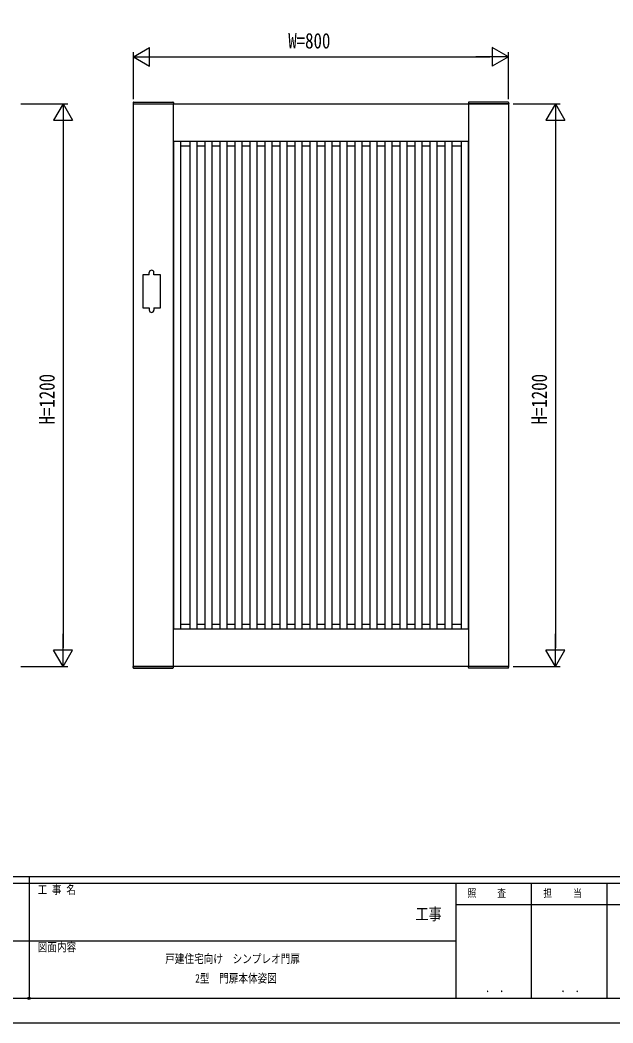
# Model space of a CAD drawing. Units: millimetres on the paper. Extents: x -297 to 297, y -210 to 210.
# Drawn here: x -4.9 to 121.5, y -210 to 3.9 of the extents above; entities that cross this region are included whole.
import ezdxf
from ezdxf.enums import TextEntityAlignment as Align

# ---------------------------------------------------------------- set-up
doc = ezdxf.new("R2010")
doc.units = ezdxf.units.MM
doc.header["$PDMODE"] = 32
doc.header["$PDSIZE"] = 0.5
for name, color, linetype in [('0-1_USER1', 3, 'Continuous'), ('0-2_YKK_A1', 4, 'Continuous'), ('0-3_YKK_D', 6, 'Continuous'), ('0-4_YKK_ZWAK', 7, 'Continuous')]:
    doc.layers.add(name, color=color, linetype=linetype)
doc.styles.add('ＭＳ ゴシック', font='')
doc.styles.get('ＭＳ ゴシック').set_extended_font_data('MS Gothic')

msp = doc.modelspace()

# ---------------------------------------------------------------- linework, layer by layer
at = {"layer": '0-2_YKK_A1'}
for p, q in [((19.209, -13.713), (19.196, -13.968)), ((19.196, -13.968), (27.796, -13.968)), ((19.309, -13.618), (27.682, -13.618)), ((27.746, -13.968), (27.746, -133.968)), ((27.782, -13.713), (27.796, -13.968)), ((90.709, -13.713), (90.696, -13.968)), ((99.296, -13.968), (90.696, -13.968)), ((90.746, -13.968), (90.746, -133.968)), ((99.182, -13.618), (90.809, -13.618)), ((99.282, -13.713), (99.296, -13.968)), ((27.746, -21.968), (90.746, -21.968)), ((27.746, -22.968), (27.826, -22.968)), ((27.826, -21.968), (27.826, -125.968)), ((29.326, -21.968), (29.326, -125.968)), ((29.326, -22.968), (31.296, -22.968)), ((31.296, -21.968), (31.296, -125.968)), ((32.796, -21.968), (32.796, -125.968)), ((32.796, -22.968), (34.496, -22.968)), ((34.496, -21.968), (34.496, -125.968)), ((35.996, -21.968), (35.996, -125.968)), ((35.996, -22.968), (37.696, -22.968)), ((37.696, -21.968), (37.696, -125.968)), ((39.196, -21.968), (39.196, -125.968)), ((39.196, -22.968), (40.896, -22.968)), ((40.896, -21.968), (40.896, -125.968)), ((42.396, -21.968), (42.396, -125.968)), ((42.396, -22.968), (44.096, -22.968)), ((44.096, -21.968), (44.096, -125.968)), ((45.596, -21.968), (45.596, -125.968)), ((45.596, -22.968), (47.296, -22.968)), ((47.296, -21.968), (47.296, -125.968)), ((48.796, -21.968), (48.796, -125.968)), ((48.796, -22.968), (50.496, -22.968)), ((50.496, -21.968), (50.496, -125.968)), ((51.996, -21.968), (51.996, -125.968)), ((51.996, -22.968), (53.696, -22.968)), ((53.696, -21.968), (53.696, -125.968)), ((55.196, -21.968), (55.196, -125.968)), ((55.196, -22.968), (56.896, -22.968)), ((56.896, -21.968), (56.896, -125.968)), ((58.396, -21.968), (58.396, -125.968)), ((58.396, -22.968), (60.096, -22.968)), ((60.096, -21.968), (60.096, -125.968)), ((61.596, -21.968), (61.596, -125.968)), ((61.596, -22.968), (63.296, -22.968)), ((63.296, -21.968), (63.296, -125.968)), ((64.796, -21.968), (64.796, -125.968)), ((64.796, -22.968), (66.496, -22.968)), ((66.496, -21.968), (66.496, -125.968)), ((67.996, -21.968), (67.996, -125.968)), ((67.996, -22.968), (69.696, -22.968)), ((69.696, -21.968), (69.696, -125.968)), ((71.196, -21.968), (71.196, -125.968)), ((71.196, -22.968), (72.896, -22.968)), ((72.896, -21.968), (72.896, -125.968)), ((74.396, -21.968), (74.396, -125.968)), ((74.396, -22.968), (76.096, -22.968)), ((76.096, -21.968), (76.096, -125.968)), ((77.596, -21.968), (77.596, -125.968)), ((77.596, -22.968), (79.296, -22.968)), ((79.296, -21.968), (79.296, -125.968)), ((80.796, -21.968), (80.796, -125.968)), ((80.796, -22.968), (82.496, -22.968)), ((82.496, -21.968), (82.496, -125.968)), ((83.996, -21.968), (83.996, -125.968)), ((83.996, -22.968), (85.696, -22.968)), ((85.696, -21.968), (85.696, -125.968)), ((87.196, -21.968), (87.196, -125.968)), ((87.196, -22.968), (89.166, -22.968)), ((89.166, -21.968), (89.166, -125.968)), ((90.666, -21.968), (90.666, -125.968)), ((90.666, -22.968), (90.746, -22.968)), ((22.646, -50.468), (22.646, -49.968)), ((23.646, -50.468), (23.646, -49.968)), ((22.646, -57.468), (22.646, -57.968)), ((23.646, -57.468), (23.646, -57.968)), ((27.746, -124.968), (27.826, -124.968)), ((27.746, -125.968), (90.746, -125.968)), ((29.326, -124.968), (31.296, -124.968)), ((32.796, -124.968), (34.496, -124.968)), ((35.996, -124.968), (37.696, -124.968)), ((39.196, -124.968), (40.896, -124.968)), ((42.396, -124.968), (44.096, -124.968)), ((45.596, -124.968), (47.296, -124.968)), ((48.796, -124.968), (50.496, -124.968)), ((51.996, -124.968), (53.696, -124.968)), ((55.196, -124.968), (56.896, -124.968)), ((58.396, -124.968), (60.096, -124.968)), ((61.596, -124.968), (63.296, -124.968)), ((64.796, -124.968), (66.496, -124.968)), ((67.996, -124.968), (69.696, -124.968)), ((71.196, -124.968), (72.896, -124.968)), ((74.396, -124.968), (76.096, -124.968)), ((77.596, -124.968), (79.296, -124.968)), ((80.796, -124.968), (82.496, -124.968)), ((83.996, -124.968), (85.696, -124.968)), ((87.196, -124.968), (89.166, -124.968)), ((90.666, -124.968), (90.746, -124.968)), ((19.196, -133.968), (27.796, -133.968)), ((19.209, -134.223), (19.196, -133.968)), ((19.309, -134.318), (27.682, -134.318)), ((27.782, -134.223), (27.796, -133.968)), ((99.296, -133.968), (90.696, -133.968)), ((90.709, -134.223), (90.696, -133.968)), ((99.182, -134.318), (90.809, -134.318)), ((99.282, -134.223), (99.296, -133.968))]:
    msp.add_line(p, q, dxfattribs=at)
msp.add_lwpolyline([(19.246, -13.968), (99.246, -13.968), (99.246, -133.968), (19.246, -133.968)], close=True, dxfattribs=at)
for points in [[(22.646, -50.468), (21.246, -50.468), (21.246, -57.468), (22.646, -57.468)], [(23.646, -57.468), (25.046, -57.468), (25.046, -50.468), (23.646, -50.468)]]:
    msp.add_lwpolyline(points, dxfattribs=at)
for centre, radius, start, end in [((19.309, -13.718), 0.1, 90, 177), ((27.682, -13.718), 0.1, 3, 90), ((90.809, -13.718), 0.1, 90, 177), ((99.182, -13.718), 0.1, 3, 90), ((23.146, -49.968), 0.5, 0, 180), ((23.146, -57.968), 0.5, 180, 0), ((19.309, -134.218), 0.1, 183, 270), ((27.682, -134.218), 0.1, 270, 357), ((90.809, -134.218), 0.1, 183, 270), ((99.182, -134.218), 0.1, 270, 357)]:
    msp.add_arc(centre, radius, start, end, dxfattribs=at)
at = {"layer": '0-3_YKK_D'}
for p, q in [((19.246, -3.968), (22.71, -1.968)), ((22.71, -5.968), (22.71, -1.968)), ((99.246, -3.968), (95.782, -1.968)), ((95.782, -1.968), (95.782, -5.968)), ((19.246, -12.968), (19.246, -2.968)), ((19.246, -3.968), (22.71, -5.968)), ((19.246, -3.968), (26.174, -3.968)), ((23.246, -3.968), (95.246, -3.968)), ((99.246, -3.968), (92.317, -3.968)), ((99.246, -3.968), (95.782, -5.968)), ((99.246, -12.968), (99.246, -2.968)), ((-4.754, -13.968), (5.246, -13.968)), ((4.246, -13.968), (2.246, -17.432)), ((4.246, -13.968), (6.246, -17.432)), ((4.246, -13.968), (4.246, -20.896)), ((100.246, -13.968), (110.246, -13.968)), ((109.246, -13.968), (107.246, -17.432)), ((109.246, -13.968), (111.246, -17.432)), ((109.246, -13.968), (109.246, -20.896)), ((2.246, -17.432), (6.246, -17.432)), ((4.246, -17.968), (4.246, -129.968)), ((107.246, -17.432), (111.246, -17.432)), ((109.246, -17.968), (109.246, -129.968)), ((4.246, -133.968), (4.246, -127.04)), ((109.246, -133.968), (109.246, -127.04)), ((4.246, -133.968), (2.246, -130.504)), ((6.246, -130.504), (2.246, -130.504)), ((4.246, -133.968), (6.246, -130.504)), ((109.246, -133.968), (107.246, -130.504)), ((111.246, -130.504), (107.246, -130.504)), ((109.246, -133.968), (111.246, -130.504)), ((-4.754, -133.968), (5.246, -133.968)), ((100.246, -133.968), (110.246, -133.968))]:
    msp.add_line(p, q, dxfattribs=at)
at = {"layer": '0-4_YKK_ZWAK'}
for p, q in [((270.001, -178.85), (-275.999, -178.85)), ((-2.999, -178.85), (-2.999, -204.75)), ((-2.999, -180.25), (-93.999, -180.25)), ((88.001, -180.25), (-2.999, -180.25)), ((104.101, -180.25), (104.101, -204.75)), ((120.201, -180.25), (120.201, -204.75)), ((136.301, -184.8), (88.001, -184.8)), ((-93.474, -192.5), (-2.999, -192.5)), ((-2.999, -192.5), (88.001, -192.5)), ((-93.999, -204.75), (-2.999, -204.75)), ((-2.999, -204.75), (88.001, -204.75)), ((88.001, -204.75), (136.301, -204.75))]:
    msp.add_line(p, q, dxfattribs=at)
msp.add_lwpolyline([(-297, -210), (297, -210), (297, 210), (-297, 210)], close=True, dxfattribs=at)
msp.add_lwpolyline([(136.301, -180.25), (88.001, -180.25), (88.001, -204.75)], dxfattribs=at)
msp.add_point((-2.999, -204.75), dxfattribs=at)

# ---------------------------------------------------------------- texts
at = {"layer": '0-1_USER1', "style": 'ＭＳ ゴシック', "width": 0.8}
for s, p in [('戸建住宅向け\u3000シンプレオ門扉', (26.035, -197.792)), ('2型\u3000門扉本体姿図', (32.435, -201.958))]:
    msp.add_text(s, height=1.833, dxfattribs=at).set_placement(p, align=Align.BOTTOM_LEFT)
at = {"layer": '0-3_YKK_D', "style": 'ＭＳ ゴシック', "width": 0.8}
msp.add_text('W=800', height=3.299, dxfattribs=at).set_placement((52.286, -3.168), align=Align.BOTTOM_LEFT)
for p in [(3.446, -82.368), (108.446, -82.368)]:
    msp.add_text('H=1200', height=3.299, rotation=90, dxfattribs=at).set_placement(p, align=Align.BOTTOM_LEFT)
at = {"layer": '0-4_YKK_ZWAK', "style": 'ＭＳ ゴシック', "width": 0.8}
for s, height, p in [('工 事 名', 1.833, (-1.161, -183.05)), ('照     査', 1.65, (90.531, -183.65)), ('担     当', 1.65, (106.691, -183.65)), ('工事', 2.566, (79.413, -188.823)), ('図面内容', 1.833, (-1.161, -195.3)), ('． ．', 1.814, (94.3, -204.005)), ('． ．', 1.814, (110.4, -204.005))]:
    msp.add_text(s, height=height, dxfattribs=at).set_placement(p, align=Align.BOTTOM_LEFT)

doc.saveas('drawing.dxf')
